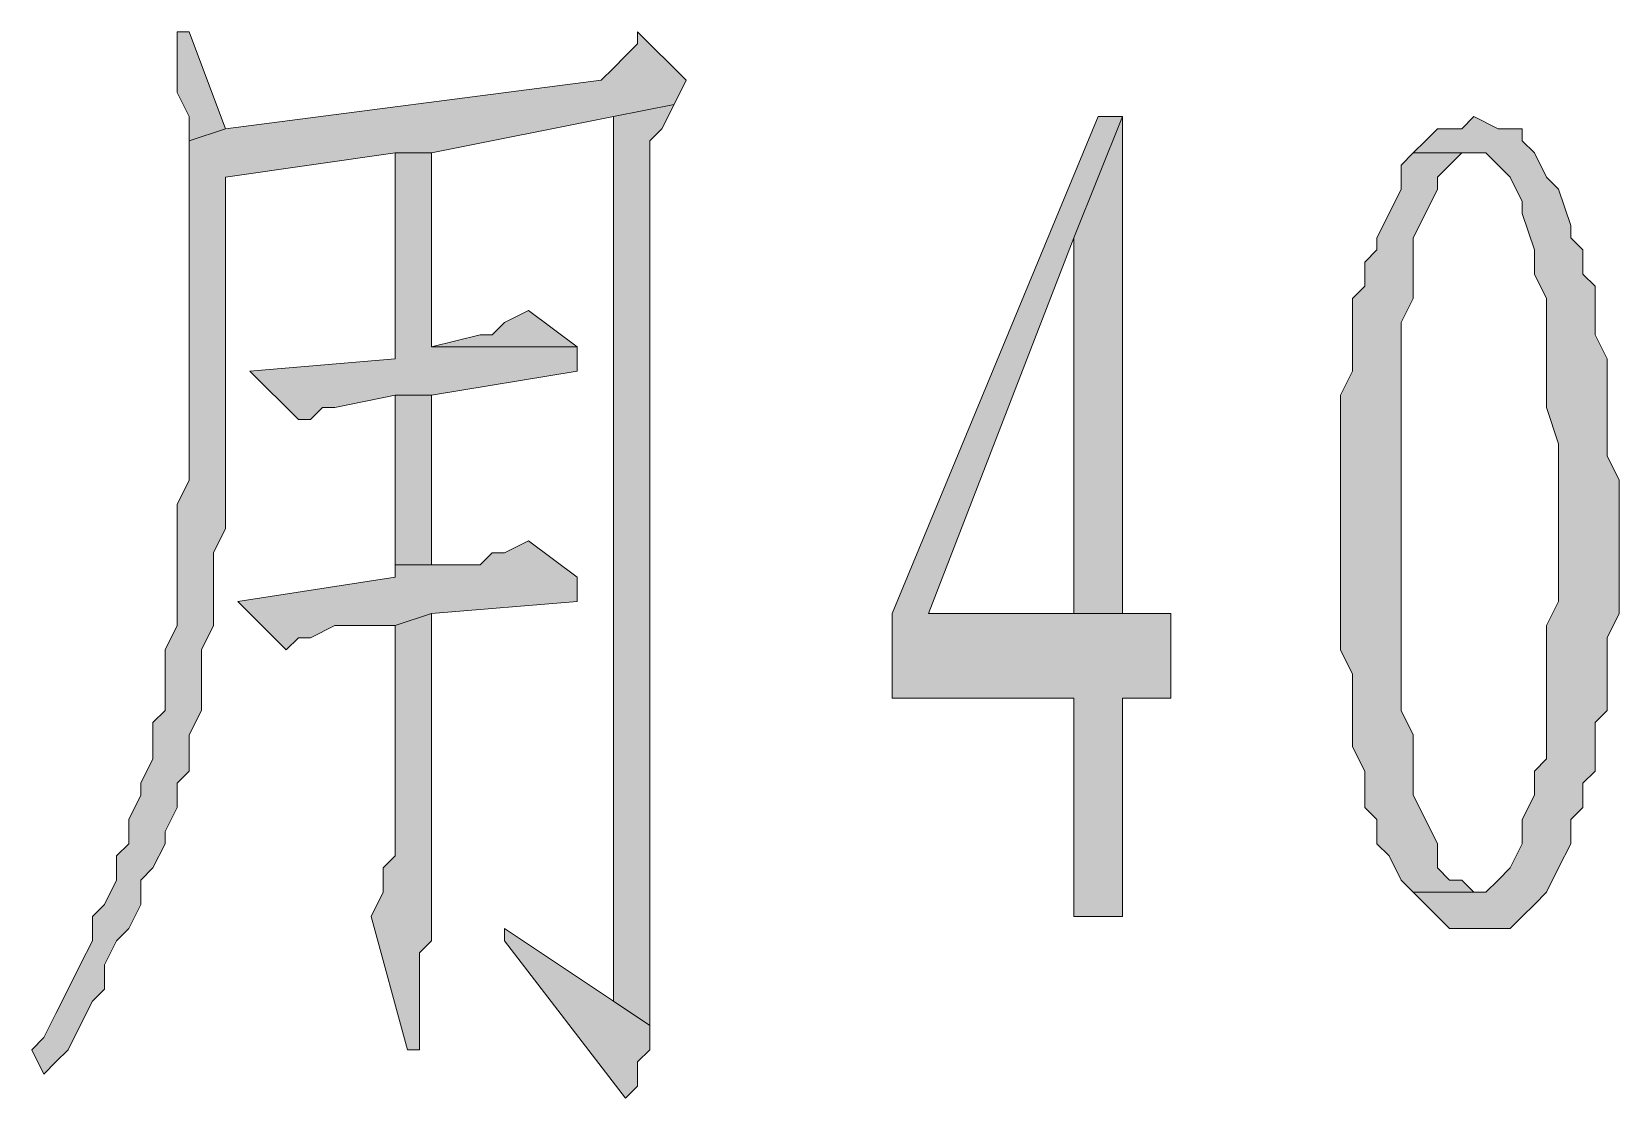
# Model space of a CAD drawing. Header units: millimetres. Extents: x 24 to 410, y 10 to 282.
# Drawn here: x 326.98 to 332.53, y 80.39 to 84.12 of the extents above; entities that cross this region are included whole.
import ezdxf

# ---------------------------------------------------------------- set-up
doc = ezdxf.new("R2010")
doc.units = ezdxf.units.MM

msp = doc.modelspace()

# ---------------------------------------------------------------- hatches: boundary and pattern name
h = msp.add_hatch(color=7)
h.dxf.hatch_style = 2
h.paths.add_polyline_path([(329.099333, 84.116333), (329.099333, 84.074), (329.057, 84.031667), (329.014667, 83.989333), (328.972333, 83.947), (327.66, 83.777667), (327.533, 83.735333), (327.533, 82.55), (327.490667, 82.465333), (327.490667, 82.296), (327.490667, 82.211333), (327.490667, 82.042), (327.448333, 81.957333), (327.448333, 81.745667), (327.406, 81.703333), (327.406, 81.576333), (327.363667, 81.491667), (327.363667, 81.449333), (327.321333, 81.364667), (327.321333, 81.28), (327.279, 81.237667), (327.279, 81.153), (327.236667, 81.068333), (327.194333, 81.026), (327.194333, 80.941333), (327.152, 80.856667), (327.109667, 80.772), (327.067333, 80.687333), (327.025, 80.602667), (326.982667, 80.560333), (327.025, 80.475667), (327.067333, 80.518), (327.109667, 80.560333), (327.152, 80.645), (327.194333, 80.729667), (327.236667, 80.772), (327.236667, 80.856667), (327.279, 80.941333), (327.321333, 80.983667), (327.363667, 81.068333), (327.363667, 81.153), (327.406, 81.195333), (327.448333, 81.28), (327.448333, 81.322333), (327.490667, 81.407), (327.490667, 81.491667), (327.533, 81.534), (327.533, 81.661), (327.575333, 81.745667), (327.575333, 81.957333), (327.617667, 82.042), (327.617667, 82.296), (327.66, 82.380667), (327.66, 83.608333), (328.252667, 83.693), (328.379667, 83.693), (329.014667, 83.82), (329.226333, 83.862333), (329.268667, 83.947)])
h = msp.add_hatch(color=7)
h.dxf.hatch_style = 2
h.paths.add_polyline_path([(327.533, 84.116333), (327.490667, 84.116333), (327.490667, 84.031667), (327.490667, 83.904667), (327.533, 83.82), (327.533, 83.735333), (327.66, 83.777667)])
h = msp.add_hatch(color=7)
h.dxf.hatch_style = 2
h.paths.add_polyline_path([(329.226333, 83.862333), (329.014667, 83.82), (329.014667, 80.729667), (329.141667, 80.645), (329.141667, 82.804), (329.141667, 82.888667), (329.141667, 83.735333), (329.184, 83.777667)])
h = msp.add_hatch(color=7)
h.dxf.hatch_style = 2
h.paths.add_polyline_path([(330.792667, 83.82), (330.708, 83.82), (329.988333, 82.084333), (329.988333, 81.788), (330.623333, 81.788), (330.623333, 81.026), (330.792667, 81.026), (330.792667, 81.788), (330.962, 81.788), (330.962, 82.084333), (330.792667, 82.084333), (330.115333, 82.084333), (330.623333, 83.396667)])
h = msp.add_hatch(color=7)
h.dxf.hatch_style = 2
h.paths.add_polyline_path([(330.792667, 83.82), (330.623333, 83.396667), (330.623333, 82.084333), (330.115333, 82.084333), (330.792667, 82.084333)])
h = msp.add_hatch(color=7)
h.dxf.hatch_style = 2
h.paths.add_polyline_path([(332.020333, 83.82), (331.978, 83.777667), (331.893333, 83.777667), (331.851, 83.735333), (331.808667, 83.693), (332.062667, 83.693), (332.105, 83.650667), (332.147333, 83.608333), (332.189667, 83.523667), (332.189667, 83.481333), (332.232, 83.354333), (332.232, 83.269667), (332.274333, 83.185), (332.274333, 82.804), (332.316667, 82.677), (332.316667, 82.380667), (332.316667, 82.338333), (332.316667, 82.126667), (332.274333, 82.042), (332.274333, 81.576333), (332.232, 81.534), (332.232, 81.449333), (332.189667, 81.364667), (332.189667, 81.28), (332.147333, 81.195333), (332.105, 81.153), (332.062667, 81.110667), (331.808667, 81.110667), (331.851, 81.068333), (331.893333, 81.026), (331.935667, 80.983667), (332.147333, 80.983667), (332.189667, 81.026), (332.232, 81.068333), (332.274333, 81.110667), (332.316667, 81.195333), (332.359, 81.28), (332.359, 81.364667), (332.401333, 81.407), (332.401333, 81.491667), (332.443667, 81.534), (332.443667, 81.703333), (332.486, 81.745667), (332.486, 81.999667), (332.528333, 82.084333), (332.528333, 82.55), (332.486, 82.634667), (332.486, 82.973333), (332.443667, 83.058), (332.443667, 83.227333), (332.401333, 83.269667), (332.401333, 83.354333), (332.359, 83.396667), (332.359, 83.439), (332.316667, 83.566), (332.274333, 83.608333), (332.232, 83.693), (332.189667, 83.735333), (332.189667, 83.777667), (332.147333, 83.777667), (332.105, 83.777667)])
h = msp.add_hatch(color=7)
h.dxf.hatch_style = 2
h.paths.add_polyline_path([(328.379667, 83.693), (328.252667, 83.693), (328.252667, 83.608333), (328.252667, 82.973333), (327.744667, 82.931), (327.914, 82.761667), (327.956333, 82.761667), (327.998667, 82.804), (328.041, 82.804), (328.252667, 82.846333), (328.379667, 82.846333), (328.887667, 82.931), (328.887667, 83.015667), (328.379667, 83.015667)])
h = msp.add_hatch(color=7)
h.dxf.hatch_style = 2
h.paths.add_polyline_path([(331.808667, 83.693), (331.766333, 83.650667), (331.766333, 83.566), (331.724, 83.481333), (331.681667, 83.396667), (331.681667, 83.354333), (331.639333, 83.312), (331.639333, 83.227333), (331.597, 83.185), (331.597, 82.931), (331.554667, 82.846333), (331.554667, 81.957333), (331.597, 81.872667), (331.597, 81.703333), (331.597, 81.618667), (331.639333, 81.534), (331.639333, 81.407), (331.681667, 81.364667), (331.681667, 81.28), (331.724, 81.237667), (331.766333, 81.153), (331.808667, 81.110667), (332.020333, 81.110667), (331.978, 81.153), (331.935667, 81.153), (331.893333, 81.195333), (331.893333, 81.28), (331.851, 81.364667), (331.808667, 81.449333), (331.808667, 81.661), (331.766333, 81.745667), (331.766333, 83.100333), (331.808667, 83.185), (331.808667, 83.396667), (331.851, 83.481333), (331.893333, 83.566), (331.893333, 83.608333), (331.935667, 83.650667), (331.978, 83.693), (332.020333, 83.693)])
h = msp.add_hatch(color=7)
h.dxf.hatch_style = 2
h.paths.add_polyline_path([(328.718333, 83.142667), (328.633667, 83.100333), (328.591333, 83.058), (328.549, 83.058), (328.379667, 83.015667), (328.887667, 83.015667)])
h = msp.add_hatch(color=7)
h.dxf.hatch_style = 2
h.paths.add_polyline_path([(328.379667, 82.846333), (328.252667, 82.846333), (328.252667, 82.804), (328.252667, 82.253667), (328.379667, 82.253667)])
h = msp.add_hatch(color=7)
h.dxf.hatch_style = 2
h.paths.add_polyline_path([(328.718333, 82.338333), (328.633667, 82.296), (328.591333, 82.296), (328.549, 82.253667), (328.252667, 82.253667), (328.252667, 82.211333), (327.702333, 82.126667), (327.871667, 81.957333), (327.914, 81.999667), (327.956333, 81.999667), (328.041, 82.042), (328.252667, 82.042), (328.379667, 82.084333), (328.887667, 82.126667), (328.887667, 82.211333)])
h = msp.add_hatch(color=7)
h.dxf.hatch_style = 2
h.paths.add_polyline_path([(328.379667, 82.084333), (328.252667, 82.042), (328.252667, 81.237667), (328.210333, 81.195333), (328.210333, 81.110667), (328.168, 81.026), (328.295, 80.560333), (328.337333, 80.560333), (328.337333, 80.602667), (328.337333, 80.645), (328.337333, 80.899), (328.379667, 80.941333)])
h = msp.add_hatch(color=7)
h.dxf.hatch_style = 2
h.paths.add_polyline_path([(328.633667, 80.983667), (328.633667, 80.941333), (329.057, 80.391), (329.099333, 80.433333), (329.099333, 80.518), (329.141667, 80.560333), (329.141667, 80.645), (329.014667, 80.729667)])

# ---------------------------------------------------------------- linework, layer by layer
at = {"color": 7, "lineweight": 0}
for points in [[(329.099333, 84.116333), (329.099333, 84.074), (329.057, 84.031667), (329.014667, 83.989333), (328.972333, 83.947), (327.66, 83.777667), (327.533, 83.735333), (327.533, 82.55), (327.490667, 82.465333), (327.490667, 82.296), (327.490667, 82.211333), (327.490667, 82.042), (327.448333, 81.957333), (327.448333, 81.745667), (327.406, 81.703333), (327.406, 81.576333), (327.363667, 81.491667), (327.363667, 81.449333), (327.321333, 81.364667), (327.321333, 81.28), (327.279, 81.237667), (327.279, 81.153), (327.236667, 81.068333), (327.194333, 81.026), (327.194333, 80.941333), (327.152, 80.856667), (327.109667, 80.772), (327.067333, 80.687333), (327.025, 80.602667), (326.982667, 80.560333), (327.025, 80.475667), (327.067333, 80.518), (327.109667, 80.560333), (327.152, 80.645), (327.194333, 80.729667), (327.236667, 80.772), (327.236667, 80.856667), (327.279, 80.941333), (327.321333, 80.983667), (327.363667, 81.068333), (327.363667, 81.153), (327.406, 81.195333), (327.448333, 81.28), (327.448333, 81.322333), (327.490667, 81.407), (327.490667, 81.491667), (327.533, 81.534), (327.533, 81.661), (327.575333, 81.745667), (327.575333, 81.957333), (327.617667, 82.042), (327.617667, 82.296), (327.66, 82.380667), (327.66, 83.608333), (328.252667, 83.693), (328.379667, 83.693), (329.014667, 83.82), (329.226333, 83.862333), (329.268667, 83.947)], [(327.533, 84.116333), (327.490667, 84.116333), (327.490667, 84.031667), (327.490667, 83.904667), (327.533, 83.82), (327.533, 83.735333), (327.66, 83.777667)], [(329.226333, 83.862333), (329.014667, 83.82), (329.014667, 80.729667), (329.141667, 80.645), (329.141667, 82.804), (329.141667, 82.888667), (329.141667, 83.735333), (329.184, 83.777667)], [(330.792667, 83.82), (330.708, 83.82), (329.988333, 82.084333), (329.988333, 81.788), (330.623333, 81.788), (330.623333, 81.026), (330.792667, 81.026), (330.792667, 81.788), (330.962, 81.788), (330.962, 82.084333), (330.792667, 82.084333), (330.115333, 82.084333), (330.623333, 83.396667)], [(330.792667, 83.82), (330.623333, 83.396667), (330.623333, 82.084333), (330.115333, 82.084333), (330.792667, 82.084333)], [(332.020333, 83.82), (331.978, 83.777667), (331.893333, 83.777667), (331.851, 83.735333), (331.808667, 83.693), (332.062667, 83.693), (332.105, 83.650667), (332.147333, 83.608333), (332.189667, 83.523667), (332.189667, 83.481333), (332.232, 83.354333), (332.232, 83.269667), (332.274333, 83.185), (332.274333, 82.804), (332.316667, 82.677), (332.316667, 82.380667), (332.316667, 82.338333), (332.316667, 82.126667), (332.274333, 82.042), (332.274333, 81.576333), (332.232, 81.534), (332.232, 81.449333), (332.189667, 81.364667), (332.189667, 81.28), (332.147333, 81.195333), (332.105, 81.153), (332.062667, 81.110667), (331.808667, 81.110667), (331.851, 81.068333), (331.893333, 81.026), (331.935667, 80.983667), (332.147333, 80.983667), (332.189667, 81.026), (332.232, 81.068333), (332.274333, 81.110667), (332.316667, 81.195333), (332.359, 81.28), (332.359, 81.364667), (332.401333, 81.407), (332.401333, 81.491667), (332.443667, 81.534), (332.443667, 81.703333), (332.486, 81.745667), (332.486, 81.999667), (332.528333, 82.084333), (332.528333, 82.55), (332.486, 82.634667), (332.486, 82.973333), (332.443667, 83.058), (332.443667, 83.227333), (332.401333, 83.269667), (332.401333, 83.354333), (332.359, 83.396667), (332.359, 83.439), (332.316667, 83.566), (332.274333, 83.608333), (332.232, 83.693), (332.189667, 83.735333), (332.189667, 83.777667), (332.147333, 83.777667), (332.105, 83.777667)], [(328.379667, 83.693), (328.252667, 83.693), (328.252667, 83.608333), (328.252667, 82.973333), (327.744667, 82.931), (327.914, 82.761667), (327.956333, 82.761667), (327.998667, 82.804), (328.041, 82.804), (328.252667, 82.846333), (328.379667, 82.846333), (328.887667, 82.931), (328.887667, 83.015667), (328.379667, 83.015667)], [(331.808667, 83.693), (331.766333, 83.650667), (331.766333, 83.566), (331.724, 83.481333), (331.681667, 83.396667), (331.681667, 83.354333), (331.639333, 83.312), (331.639333, 83.227333), (331.597, 83.185), (331.597, 82.931), (331.554667, 82.846333), (331.554667, 81.957333), (331.597, 81.872667), (331.597, 81.703333), (331.597, 81.618667), (331.639333, 81.534), (331.639333, 81.407), (331.681667, 81.364667), (331.681667, 81.28), (331.724, 81.237667), (331.766333, 81.153), (331.808667, 81.110667), (332.020333, 81.110667), (331.978, 81.153), (331.935667, 81.153), (331.893333, 81.195333), (331.893333, 81.28), (331.851, 81.364667), (331.808667, 81.449333), (331.808667, 81.661), (331.766333, 81.745667), (331.766333, 83.100333), (331.808667, 83.185), (331.808667, 83.396667), (331.851, 83.481333), (331.893333, 83.566), (331.893333, 83.608333), (331.935667, 83.650667), (331.978, 83.693), (332.020333, 83.693)], [(328.718333, 83.142667), (328.633667, 83.100333), (328.591333, 83.058), (328.549, 83.058), (328.379667, 83.015667), (328.887667, 83.015667)], [(328.379667, 82.846333), (328.252667, 82.846333), (328.252667, 82.804), (328.252667, 82.253667), (328.379667, 82.253667)], [(328.718333, 82.338333), (328.633667, 82.296), (328.591333, 82.296), (328.549, 82.253667), (328.252667, 82.253667), (328.252667, 82.211333), (327.702333, 82.126667), (327.871667, 81.957333), (327.914, 81.999667), (327.956333, 81.999667), (328.041, 82.042), (328.252667, 82.042), (328.379667, 82.084333), (328.887667, 82.126667), (328.887667, 82.211333)], [(328.379667, 82.084333), (328.252667, 82.042), (328.252667, 81.237667), (328.210333, 81.195333), (328.210333, 81.110667), (328.168, 81.026), (328.295, 80.560333), (328.337333, 80.560333), (328.337333, 80.602667), (328.337333, 80.645), (328.337333, 80.899), (328.379667, 80.941333)], [(328.633667, 80.983667), (328.633667, 80.941333), (329.057, 80.391), (329.099333, 80.433333), (329.099333, 80.518), (329.141667, 80.560333), (329.141667, 80.645), (329.014667, 80.729667)]]:
    msp.add_lwpolyline(points, close=True, dxfattribs=at)

doc.saveas('drawing.dxf')
